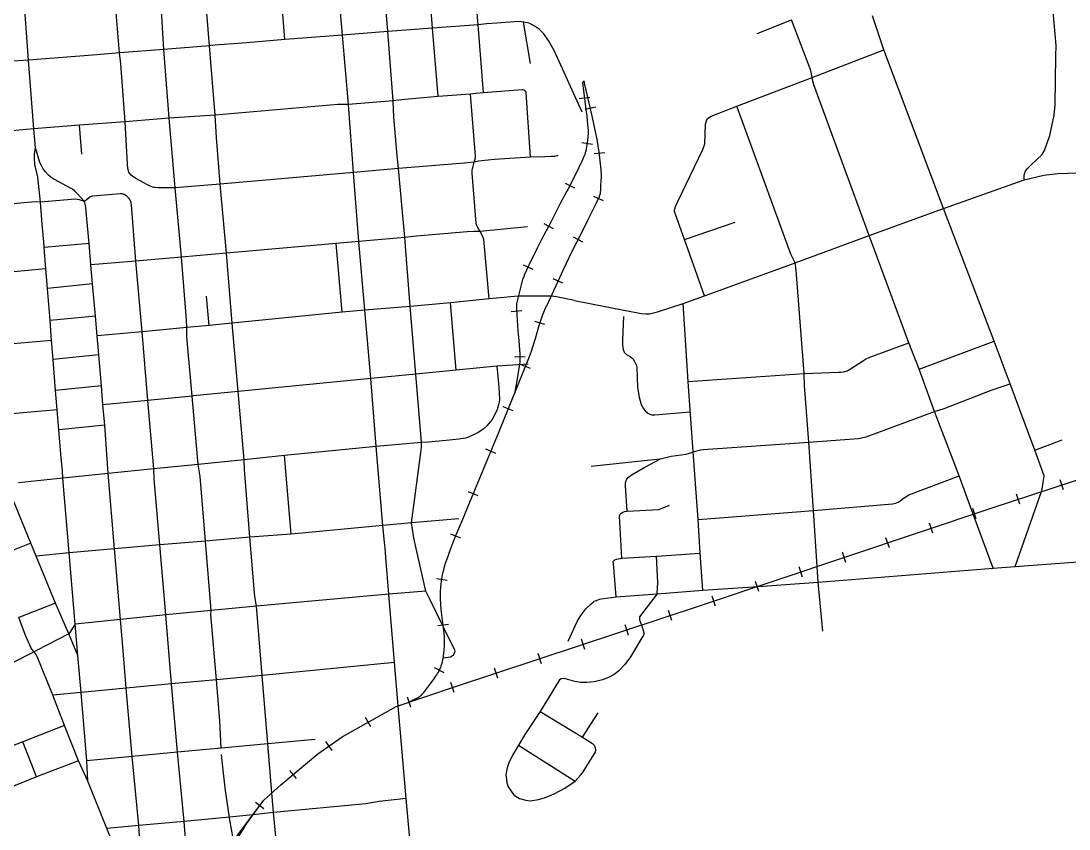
# Model space of a CAD drawing. Extents: x 705356 to 744726, y 4888607 to 4948520.
# Drawn here: x 713061 to 715151, y 4908087 to 4909699 of the extents above; entities that cross this region are included whole.
import ezdxf

# ---------------------------------------------------------------- set-up
doc = ezdxf.new("R2010")
doc.units = 0
for name, color, linetype in [('Arterials', 7, 'Continuous'), ('Collectors', 7, 'Continuous'), ('Locals', 7, 'Continuous'), ('railway', 7, 'Continuous'), ('ROW wout link', 7, 'Continuous')]:
    doc.layers.add(name, color=color, linetype=linetype)

msp = doc.modelspace()

# ---------------------------------------------------------------- linework, layer by layer
at = {"layer": 'Arterials'}
for p, q in [((713803.5, 4909539.6), (713714, 4909532.5)), ((713356.9, 4909505), (713269.1, 4909498.1)), ((713448.4, 4909511.2), (713356.9, 4909505)), ((713087, 4909483.6), (712998, 4909475.9)), ((713178.1, 4909490.8), (713087, 4909483.6)), ((713269.1, 4909498.1), (713178.1, 4909490.8)), ((713837.4, 4909129.6), (713826.3, 4909266.8)), ((713917.5, 4909137), (713837.4, 4909129.6)), ((713994.7, 4909144.4), (713917.5, 4909137)), ((713701.4, 4909117.9), (713482.5, 4909096.1)), ((713746.8, 4909122.4), (713701.4, 4909117.9)), ((713391.9, 4909087.6), (713302.5, 4909079.2)), ((713436.4, 4909091.8), (713391.9, 4909087.6)), ((713482.5, 4909096.1), (713436.4, 4909091.8)), ((713302.5, 4909079.2), (713212.8, 4909070.7)), ((713122.2, 4909061.8), (713030.4, 4909053.8)), ((713859.9, 4908858.4), (713848.4, 4908994.5)), ((713859.9, 4908858.4), (713769.6, 4908850.4)), ((713769.6, 4908850.4), (713586.8, 4908831.9)), ((713414.3, 4908814.5), (713326, 4908805.5)), ((713505.9, 4908823.7), (713414.3, 4908814.5)), ((713586.8, 4908831.9), (713505.9, 4908823.7)), ((713234.9, 4908796.3), (713144.8, 4908787.2)), ((713326, 4908805.5), (713234.9, 4908796.3)), ((713144.8, 4908787.2), (713056, 4908777.7)), ((715043.9, 4908611), (715168.5, 4908620.3)), ((713794.8, 4908555.7), (713531, 4908531.9)), ((713868.3, 4908561.6), (713794.8, 4908555.7)), ((713440.2, 4908522.8), (713350.2, 4908514.4)), ((713531, 4908531.9), (713440.2, 4908522.8)), ((713259.6, 4908505), (713169.1, 4908495.5)), ((713350.2, 4908514.4), (713259.6, 4908505)), ((713169.1, 4908495.5), (713156.8, 4908476.6))]:
    msp.add_line(p, q, dxfattribs=at)
for points in [[(713702, 4909670.9), (713690.5, 4909808.9)], [(713792.9, 4909677.9), (713781.7, 4909816.3)], [(713437, 4909649.6), (713425.6, 4909788.2)], [(713076.4, 4909620.9), (713065.8, 4909758.4)], [(714781.9, 4909641.2), (714759.1, 4909709)], [(713714, 4909532.5), (713702, 4909670.9)], [(713803.5, 4909539.6), (713792.9, 4909677.9)], [(713448.4, 4909511.2), (713437, 4909649.6)], [(714900.6, 4909324.9), (714781.9, 4909641.2)], [(713087, 4909483.6), (713076.4, 4909620.9)], [(713714, 4909532.5), (713693.3, 4909532.1), (713448.4, 4909511.2)], [(713724, 4909396.5), (713714, 4909532.5)], [(713814.2, 4909404.6), (713811.4, 4909430.2), (713804.9, 4909506.8), (713803.5, 4909539.6)], [(713458.6, 4909373.7), (713451.1, 4909466.5), (713448.4, 4909511.2)], [(713090, 4909446.2), (713087, 4909483.6)], [(713099.8, 4909337.5), (713094.5, 4909387.5), (713092.8, 4909395.8), (713090.8, 4909404.5), (713090.2, 4909407.5), (713089, 4909411.6), (713088.2, 4909427), (713088.2, 4909433.1), (713090, 4909446.2)], [(713187.5, 4909338.8), (713172.8, 4909355.6), (713167.9, 4909360), (713163.8, 4909363.2), (713158.7, 4909366.4), (713137.6, 4909377.7), (713126.7, 4909383.7), (713120.9, 4909387.2), (713116.3, 4909391.2), (713110.1, 4909397.8), (713105.6, 4909404.3), (713101.7, 4909410.5), (713099, 4909416.5), (713090, 4909446.2)], [(713826.3, 4909266.8), (713814.2, 4909404.6)], [(715061.6, 4909381.9), (715101.2, 4909391.1), (715128.6, 4909394.4), (715168.7, 4909396.3), (715311.6, 4909399.3), (715324.3, 4909399.2), (715329.3, 4909398.7)], [(713735, 4909259), (713724, 4909396.5)], [(714900.6, 4909324.9), (715061.6, 4909381.9)], [(713471, 4909235.9), (713458.6, 4909373.7)], [(713107.4, 4909246.9), (713106.5, 4909258.5), (713106.5, 4909258.5), (713103.5, 4909293.5), (713099.8, 4909337.5)], [(713197.1, 4909254.8), (713193.7, 4909290.6), (713190.4, 4909326.2), (713190.3, 4909327.4), (713187.5, 4909338.8)], [(714752.3, 4909271), (714900.6, 4909324.9)], [(715001.6, 4909060.5), (714900.6, 4909324.9)], [(713200.7, 4909212.2), (713197.1, 4909254.8)], [(713746.8, 4909122.4), (713735, 4909259)], [(714604.8, 4909216.4), (714752.3, 4909271)], [(713110.8, 4909204.6), (713107.4, 4909246.9)], [(713482.5, 4909096.1), (713471, 4909235.9)], [(713204, 4909174.3), (713200.7, 4909212.2)], [(714424.1, 4909151), (714604.8, 4909216.4)], [(713113.9, 4909165.3), (713110.8, 4909204.6)], [(713209.4, 4909110.3), (713204, 4909174.3)], [(713119.1, 4909101.3), (713113.9, 4909165.3)], [(714165.2, 4909141.4), (714129.3, 4909148.6), (714118.5, 4909150.3), (714052.8, 4909149.8), (713994.7, 4909144.4)], [(714381.5, 4909135.6), (714424.1, 4909151)], [(713837.4, 4909129.6), (713746.8, 4909122.4)], [(713848.4, 4908994.5), (713837.4, 4909129.6)], [(714165.2, 4909141.4), (714263.2, 4909121.9), (714263.7, 4909121.9), (714298, 4909115.2), (714307.1, 4909114.7), (714314.6, 4909115), (714322.8, 4909116.5), (714330.3, 4909118.7), (714381.5, 4909135.6)], [(713212.8, 4909070.7), (713209.4, 4909110.3)], [(713758.6, 4908985.6), (713746.8, 4909122.4)], [(713122.2, 4909061.8), (713119.1, 4909101.3)], [(713494.2, 4908959.7), (713482.5, 4909096.1)], [(713216.1, 4909032.7), (713212.8, 4909070.7)], [(713125.3, 4909023.6), (713122.2, 4909061.8)], [(715033.5, 4908975.2), (715001.6, 4909060.5)], [(713130.2, 4908962), (713125.3, 4909023.6)], [(713221.4, 4908971.1), (713216.1, 4909032.7)], [(713769.6, 4908850.4), (713758.6, 4908985.6)], [(713133.4, 4908923.6), (713130.2, 4908962)], [(713224.6, 4908933), (713221.4, 4908971.1)], [(713505.9, 4908823.7), (713494.2, 4908959.7)], [(715083.1, 4908842.7), (715033.5, 4908975.2)], [(713136.8, 4908883.5), (713133.4, 4908923.6)], [(713228.1, 4908892.6), (713224.6, 4908933)], [(713144.8, 4908787.2), (713143.7, 4908800.9), (713140.8, 4908834.7), (713136.8, 4908883.5)], [(713234.9, 4908796.3), (713228.1, 4908892.6)], [(713839.9, 4908697.7), (713859, 4908842.7), (713859.9, 4908849.8), (713859.9, 4908858.4)], [(713782.4, 4908692.7), (713769.6, 4908850.4)], [(715043.9, 4908611), (715096, 4908760.2), (715097.6, 4908765), (715101.4, 4908791.9), (715083.1, 4908842.7)], [(713517.5, 4908669.5), (713507.1, 4908804.2), (713505.9, 4908823.7)], [(713247.5, 4908645.9), (713234.9, 4908796.3)], [(713157.2, 4908638), (713144.8, 4908787.2)], [(713794.8, 4908555.7), (713788.8, 4908629), (713787.3, 4908648), (713786.1, 4908658.7), (713782.4, 4908692.7)], [(713868.3, 4908561.6), (713857.1, 4908611.4), (713849.2, 4908646.5), (713844.3, 4908667.9), (713839.9, 4908697.7)], [(713531, 4908531.9), (713527.6, 4908550.7), (713526.3, 4908566.2), (713517.5, 4908669.5)], [(713169.1, 4908495.5), (713157.2, 4908638)], [(713259.6, 4908505), (713247.5, 4908645.9)], [(713806.2, 4908419.1), (713794.8, 4908555.7)], [(713542.1, 4908393.2), (713531, 4908531.9)], [(713270.8, 4908368.2), (713264, 4908450.9), (713261.5, 4908481.8), (713259.6, 4908505)], [(713174.6, 4908433.2), (713169.1, 4908495.5)], [(713156.8, 4908476.6), (713091.9, 4908443.2), (713087.1, 4908440.7)], [(713087.1, 4908440.7), (712988.3, 4908391), (712963.8, 4908379.1), (712937.7, 4908367.4), (712853.7, 4908334)], [(713181.1, 4908359.3), (713174.6, 4908433.2)], [(713813.6, 4908332.8), (713806.2, 4908419.1)], [(713553.7, 4908257.1), (713542.1, 4908393.2)], [(713192.2, 4908223.1), (713181.1, 4908359.3)], [(713283.1, 4908231.5), (713270.8, 4908368.2)], [(713829.5, 4908148.3), (713813.6, 4908332.8)], [(713564.8, 4908119.8), (713561.6, 4908159.2), (713553.7, 4908257.1)], [(713295.8, 4908094.2), (713283.1, 4908231.5)], [(713194.2, 4908182.6), (713192.2, 4908223.1)], [(713232.3, 4908087.9), (713194.2, 4908182.6)], [(713841.9, 4908008.8), (713829.5, 4908148.3)], [(713578.1, 4907983.1), (713564.8, 4908119.8)], [(713285.7, 4907955.9), (713265.3, 4908007.1), (713262.5, 4908014.2), (713250.1, 4908044.4), (713232.3, 4908087.9)], [(713309.1, 4907958.3), (713303.9, 4908000.5), (713297.6, 4908073.7), (713295.8, 4908094.2)]]:
    msp.add_lwpolyline(points, dxfattribs=at)
at = {"layer": 'Collectors'}
for p, q in [((713368.6, 4909366.4), (713356.9, 4909505)), ((713129.9, 4908537.9), (713091.7, 4908631.6)), ((714651.1, 4908579.4), (715000, 4908607.6)), ((715000, 4908607.6), (715043.9, 4908611))]:
    msp.add_line(p, q, dxfattribs=at)
for points in [[(714638.9, 4909586.4), (714781.9, 4909641.2)], [(714752.3, 4909271), (714642, 4909571.5), (714640, 4909578.7), (714638.9, 4909586.4)], [(713381.1, 4909228), (713368.6, 4909366.4)], [(714831.9, 4909057), (714752.3, 4909271)], [(713391.9, 4909087.6), (713391.5, 4909103.1), (713381.1, 4909228)], [(714391.8, 4908979.7), (714381.5, 4909135.6)], [(713402.6, 4908950.7), (713392, 4909069.1), (713391.7, 4909072.9), (713391.9, 4909087.6)], [(714852.1, 4909004.4), (714831.9, 4909057)], [(714882.7, 4908920.2), (714852.1, 4909004.4)], [(714401.4, 4908839.2), (714391.7, 4908979.7)], [(713414.3, 4908814.5), (713402.6, 4908950.7)], [(714932.1, 4908791.4), (714882.7, 4908920.2)], [(714411.5, 4908704.8), (714401.4, 4908839.2)], [(713429, 4908661.3), (713418.4, 4908790.2), (713414.3, 4908814.5)], [(713081, 4908657.6), (713039.1, 4908759.9), (713033, 4908778.3)], [(715000, 4908607.6), (714960.2, 4908715.4), (714932.1, 4908791.4)], [(714415.4, 4908637.7), (714411.5, 4908704.8)], [(713091.7, 4908631.6), (713081, 4908657.6)], [(713440.2, 4908522.8), (713429, 4908661.3)], [(714420.9, 4908563.6), (714415.4, 4908637.7)], [(714420.9, 4908563.6), (714530.4, 4908571.1)], [(714530.4, 4908571.1), (714651.1, 4908579.4)], [(713156.8, 4908476.6), (713129.9, 4908537.9)], [(713174.6, 4908433.2), (713156.8, 4908476.6)]]:
    msp.add_lwpolyline(points, dxfattribs=at)
at = {"layer": 'Locals'}
for p, q in [((713881.7, 4909684.4), (713870.8, 4909823.1)), ((713587.4, 4909661.8), (713576.7, 4909799.8)), ((713972.7, 4909691.2), (713881.7, 4909684.4)), ((713983.2, 4909555.8), (713972.7, 4909691.2)), ((713702, 4909670.9), (713587.4, 4909661.8)), ((713792.9, 4909677.9), (713702, 4909670.9)), ((713881.7, 4909684.4), (713792.9, 4909677.9)), ((713892.9, 4909548.2), (713881.7, 4909684.4)), ((713437, 4909649.6), (713346.2, 4909642.2)), ((713346.2, 4909642.2), (713257.7, 4909635.5)), ((713076.4, 4909620.9), (712986.1, 4909614.5)), ((713957.6, 4909552.7), (713892.9, 4909548.2)), ((713182.3, 4909433.2), (713178.1, 4909490.8)), ((713814.2, 4909404.6), (713724, 4909396.5)), ((713724, 4909396.5), (713458.6, 4909373.7)), ((713458.6, 4909373.7), (713368.6, 4909366.4)), ((714071.1, 4909288.2), (713976.8, 4909278.7)), ((713197.1, 4909254.8), (713107.4, 4909246.9)), ((713689.9, 4909255.1), (713471, 4909235.9)), ((713735, 4909259), (713689.9, 4909255.1)), ((713826.3, 4909266.8), (713735, 4909259)), ((713471, 4909235.9), (713381.1, 4909228)), ((713290.4, 4909220.1), (713200.7, 4909212.2)), ((713381.1, 4909228), (713290.4, 4909220.1)), ((713110.8, 4909204.6), (713017.5, 4909196.1)), ((713204, 4909174.3), (713113.9, 4909165.3)), ((713209.4, 4909110.3), (713119.1, 4909101.3)), ((713216.1, 4909032.7), (713125.3, 4909023.6)), ((714072.7, 4909014.5), (714009.9, 4909010.3)), ((713758.6, 4908985.6), (713494.2, 4908959.7)), ((713848.4, 4908994.5), (713758.6, 4908985.6)), ((713221.4, 4908971.1), (713130.2, 4908962)), ((713314.3, 4908941.9), (713224.6, 4908933)), ((713402.6, 4908950.7), (713314.3, 4908941.9)), ((713133.4, 4908923.6), (713043.1, 4908915.4)), ((713228.1, 4908892.6), (713136.8, 4908883.5)), ((714641.8, 4908722.7), (714632.5, 4908858.9)), ((713600.2, 4908675.3), (713586.8, 4908831.9)), ((713782.4, 4908692.7), (713600.2, 4908675.3)), ((713839.9, 4908697.7), (713782.4, 4908692.7)), ((713934.6, 4908706), (713839.9, 4908697.7)), ((713517.5, 4908669.5), (713429, 4908661.3)), ((713600.2, 4908675.3), (713517.5, 4908669.5)), ((713081, 4908657.6), (713003.2, 4908626.4)), ((713337.9, 4908653.8), (713247.5, 4908645.9)), ((713429, 4908661.3), (713337.9, 4908653.8)), ((713247.5, 4908645.9), (713157.2, 4908638)), ((714329.6, 4908556.3), (714420.9, 4908563.6)), ((714660.3, 4908481.5), (714651.1, 4908579.4)), ((714248.3, 4908550), (714329.6, 4908556.3)), ((713129.9, 4908537.9), (713056.5, 4908509.2)), ((713806.2, 4908419.1), (713542.1, 4908393.2)), ((713361.5, 4908376.6), (713270.8, 4908368.2)), ((713450.7, 4908384.4), (713361.5, 4908376.6)), ((713542.1, 4908393.2), (713450.7, 4908384.4)), ((713148.1, 4908293.6), (713124.5, 4908353.9)), ((713270.8, 4908368.2), (713181.1, 4908359.3)), ((714096.2, 4908321.3), (714180.7, 4908270.1)), ((713148.1, 4908293.6), (713064.7, 4908260.8)), ((713092.2, 4908191), (713064.7, 4908260.8)), ((713553.7, 4908257.1), (713460.3, 4908248.5)), ((713647.5, 4908265.4), (713553.7, 4908257.1)), ((713283.1, 4908231.5), (713192.2, 4908223.1)), ((713460.3, 4908248.5), (713373.1, 4908240.2)), ((713176.1, 4908223.4), (713092.2, 4908191)), ((713092.2, 4908191), (712943.8, 4908132.8)), ((713295.8, 4908094.2), (713232.3, 4908087.9)), ((713386.3, 4908102), (713295.8, 4908094.2))]:
    msp.add_line(p, q, dxfattribs=at)
for points in [[(715061.6, 4909381.9), (715061.7, 4909391.3), (715063.4, 4909398.1), (715067.5, 4909404.1), (715074.9, 4909411.3), (715097.5, 4909432.8), (715102.6, 4909440.3), (715113.2, 4909470.2), (715121.3, 4909511), (715123.3, 4909531.8), (715124.9, 4909628.5), (715125.6, 4909649.9), (715119.4, 4909717.6), (715126.4, 4909748), (715139.3, 4909785.4), (715147.5, 4909822.8), (715176.7, 4909916.4)], [(713972.7, 4909691.2), (713962.7, 4909807.3), (713961.5, 4909813.1), (713958.5, 4909818.4), (713956, 4909821.6), (713955.2, 4909822.4)], [(713346.2, 4909642.2), (713341.3, 4909719.1), (713337.4, 4909780.1)], [(713257.7, 4909635.5), (713250.4, 4909723), (713246.1, 4909772.8)], [(714180, 4909517.2), (714124.3, 4909640.1), (714114, 4909658.8), (714104, 4909673.2), (714094.6, 4909682.3), (714086.4, 4909688), (714074.3, 4909694.3), (714063.8, 4909696.7), (714053.7, 4909697.6), (714010.1, 4909694.9), (713989.6, 4909693.2), (713972.7, 4909691.2)], [(714529.5, 4909674.2), (714597.8, 4909701.5)], [(714638.9, 4909586.4), (714636.6, 4909600.4), (714597.8, 4909701.5)], [(713587.4, 4909661.8), (713511.8, 4909655.3), (713439.3, 4909649.8), (713437, 4909649.6)], [(713257.7, 4909635.5), (713212.3, 4909631.3), (713076.4, 4909620.9)], [(713269.1, 4909498.1), (713260.2, 4909613.7), (713257.7, 4909635.5)], [(713356.9, 4909505), (713346.2, 4909642.2)], [(714488.5, 4909528.9), (714638.9, 4909586.4)], [(713892.9, 4909548.2), (713826.8, 4909542.5), (713814.9, 4909541.3), (713803.5, 4909539.6)], [(713983.2, 4909555.8), (713968.2, 4909554.5), (713963, 4909553.8), (713957.6, 4909552.7)], [(713965, 4909417.6), (713967.4, 4909426), (713967.5, 4909429.5), (713957.6, 4909552.7)], [(714066.2, 4909559.8), (714064.5, 4909560.7), (714062.2, 4909561.5), (714060.5, 4909561.7), (713983.2, 4909555.8)], [(714077.5, 4909427.5), (714068.6, 4909556.1), (714068.3, 4909557.1), (714067.7, 4909558.1), (714066.3, 4909559.7), (714066.2, 4909559.8)], [(714431.3, 4909505.1), (714432.1, 4909506), (714437.2, 4909509), (714488.5, 4909528.9)], [(714604.8, 4909216.4), (714596.7, 4909233.6), (714488.5, 4909528.9)], [(714384.1, 4909263.3), (714364.7, 4909318.6), (714364.4, 4909320.8), (714365, 4909324.2), (714366.3, 4909328.8), (714371.1, 4909339.1), (714420.9, 4909442.4), (714424.7, 4909454), (714426.5, 4909492.8), (714427.6, 4909497.7), (714429.7, 4909503.5), (714431.3, 4909505.1)], [(713312.1, 4909372.8), (713291.3, 4909384.1), (713283.9, 4909388.6), (713280.6, 4909391.5), (713277.6, 4909395.3), (713276.3, 4909397.7), (713275.4, 4909400.2), (713274.4, 4909404.4), (713273.6, 4909413.2), (713269.1, 4909498.1)], [(714077.5, 4909427.5), (714005.1, 4909422.7), (713986.2, 4909420.9), (713974.4, 4909419.3), (713965, 4909417.6)], [(714131.8, 4909430.3), (714124.8, 4909428.8), (714118.9, 4909428.3), (714105.9, 4909427.8), (714077.5, 4909427.5)], [(713965, 4909417.6), (713945.3, 4909415.3), (713814.2, 4909404.6)], [(713976.8, 4909278.7), (713972, 4909286.7), (713969.8, 4909292.1), (713968.9, 4909295.5), (713960.8, 4909395.2), (713961.1, 4909400.5), (713961.9, 4909406.4), (713965, 4909417.6)], [(713368.6, 4909366.4), (713334.3, 4909365.9), (713328.6, 4909366.5), (713326.1, 4909366.9), (713323.5, 4909367.6), (713320.5, 4909368.5), (713317.4, 4909370), (713312.1, 4909372.8)], [(713099.8, 4909337.5), (713089.6, 4909338.1), (713007.6, 4909330.7)], [(713187.5, 4909338.8), (713177.7, 4909342.2), (713173.3, 4909343), (713169.4, 4909343.3), (713099.8, 4909337.5)], [(713271, 4909350.5), (713270.4, 4909351.1), (713266.6, 4909352.9), (713263, 4909353.9), (713259.4, 4909354), (713204, 4909349.6), (713201.8, 4909349), (713200.1, 4909348.3), (713198.6, 4909347.4), (713187.5, 4909338.8)], [(713290.4, 4909220.1), (713281.5, 4909332.4), (713280.6, 4909336.3), (713279.2, 4909339.9), (713278.1, 4909342.6), (713276.7, 4909345), (713273.5, 4909348.3), (713271, 4909350.5)], [(714384.1, 4909263.3), (714485.4, 4909297.8)], [(713976.8, 4909278.7), (713964.1, 4909278.9), (713950.9, 4909278.3), (713849.7, 4909269.5), (713826.3, 4909266.8)], [(713994.7, 4909144.4), (713984, 4909263.2), (713982.9, 4909267.1), (713981, 4909271.6), (713976.8, 4909278.7)], [(713701.4, 4909117.9), (713689.9, 4909255.1)], [(714424.1, 4909151), (714384.1, 4909263.3)], [(713302.5, 4909079.2), (713290.4, 4909220.1)], [(714623.1, 4908996.1), (714607.2, 4909202.1), (714604.8, 4909216.4)], [(713436.4, 4909091.8), (713431.1, 4909149.9)], [(713928.8, 4909002.4), (713917.5, 4909137)], [(713314.3, 4908941.9), (713302.5, 4909079.2)], [(714623.1, 4908996.1), (714691.2, 4908998.2), (714696.1, 4908998.4), (714701.5, 4908999.4), (714708.7, 4909001.2), (714715.3, 4909004.8), (714739.4, 4909020.4), (714745.5, 4909024.4), (714753.7, 4909028.2), (714831.9, 4909057)], [(714852.1, 4909004.4), (715001.6, 4909060.5)], [(713928.8, 4909002.4), (713848.4, 4908994.5)], [(714009.9, 4909010.3), (714013.5, 4908975.9), (714015, 4908957.4), (714015.4, 4908943.7), (714014.9, 4908938.5), (714013.6, 4908933.2), (714010.7, 4908923.7), (714006.8, 4908915.2), (714000.7, 4908904.3), (713997.6, 4908900), (713990, 4908891.2), (713982.6, 4908884.6), (713978.2, 4908881.2), (713973.1, 4908878), (713963.8, 4908873.3), (713953.5, 4908869), (713947.8, 4908867), (713942.9, 4908866.1), (713934.1, 4908864.9), (713908.7, 4908862.4), (713873.6, 4908858.6), (713859.9, 4908858.4)], [(714009.9, 4909010.3), (713928.8, 4909002.4)], [(714391.8, 4908979.7), (714623.1, 4908996.1)], [(714632.5, 4908858.9), (714623.8, 4908971.8), (714623.1, 4908996.1)], [(713494.2, 4908959.7), (713405, 4908951), (713402.6, 4908950.7)], [(714882.7, 4908920.2), (714902, 4908926.2), (714998.1, 4908963), (715033.5, 4908975.2)], [(713326, 4908805.5), (713314.3, 4908941.9)], [(714632.5, 4908858.9), (714731, 4908866.3), (714746.4, 4908869.4), (714882.7, 4908920.2)], [(714401.4, 4908839.2), (714417.2, 4908843.6), (714421.5, 4908844), (714632.5, 4908858.9)], [(715083.1, 4908842.7), (715137.6, 4908863.6)], [(714270.1, 4908721.3), (714266.9, 4908771.8), (714266.8, 4908778), (714267.9, 4908782.2), (714269.3, 4908785.1), (714272.8, 4908788.9), (714279.8, 4908794.1), (714305.3, 4908809.2), (714336.6, 4908825.6), (714357.6, 4908830.7), (714387.4, 4908834.9), (714400.7, 4908838.9), (714401.7, 4908839.4)], [(713337.9, 4908653.8), (713327, 4908785.9), (713326, 4908805.5)], [(714641.8, 4908722.7), (714799, 4908735.7), (714806, 4908737), (714811.9, 4908739.8), (714822.5, 4908747.8), (714831.8, 4908753.6), (714932.1, 4908791.4)], [(714270.1, 4908721.3), (714333, 4908724.7), (714354.2, 4908733.3)], [(714259.2, 4908627.4), (714254.7, 4908711), (714255.1, 4908713), (714256.3, 4908715.2), (714257.5, 4908716.7), (714259.7, 4908718.3), (714264.8, 4908720.5), (714270.1, 4908721.3)], [(714411.5, 4908704.8), (714641.8, 4908722.7)], [(714651.1, 4908579.4), (714649.1, 4908610.9), (714641.8, 4908722.7)], [(713350.2, 4908514.4), (713337.9, 4908653.8)], [(713157.2, 4908638), (713091.7, 4908631.6)], [(714248.3, 4908550), (714242.6, 4908616.9), (714242.4, 4908620.6), (714245.4, 4908624.4), (714248.5, 4908625.6), (714259.2, 4908627.4)], [(714259.2, 4908627.4), (714328.2, 4908631.7)], [(714328.2, 4908631.7), (714415.4, 4908637.7)], [(714329.6, 4908556.3), (714331.2, 4908579.2), (714328.2, 4908631.7)], [(713925.4, 4908445.3), (713903.6, 4908489.7), (713876.3, 4908545.3), (713868.3, 4908561.6)], [(714329.6, 4908556.3), (714294.7, 4908510.7), (714294.4, 4908507.3), (714294.8, 4908504.1), (714298.4, 4908493.9), (714303.5, 4908479.1), (714303.4, 4908475.4), (714276.9, 4908430.9), (714265.1, 4908415), (714252.6, 4908401.8), (714243.8, 4908395.2), (714232.8, 4908389.4), (714221, 4908384.7), (714204.5, 4908380.6), (714189.6, 4908379.3), (714177.9, 4908379.5), (714165.6, 4908381.4), (714147.2, 4908386.7), (714142.5, 4908387.2), (714138.2, 4908386.8), (714134.9, 4908384.5), (714096.2, 4908321.3)], [(714202.3, 4908539.9), (714204.3, 4908541.5), (714209, 4908543.2), (714214.8, 4908545.3), (714218.3, 4908546.3), (714248.3, 4908550)], [(713450.7, 4908384.4), (713439.4, 4908514.9), (713440.2, 4908522.8)], [(714152.2, 4908461.9), (714171.1, 4908502.7), (714177.3, 4908513.3), (714187.6, 4908526.5), (714197.4, 4908535.9), (714202.3, 4908539.9)], [(713087.1, 4908440.7), (713082.5, 4908446.1), (713080.7, 4908449.2), (713069.6, 4908475.1), (713056.5, 4908509.2)], [(713361.5, 4908376.6), (713350.2, 4908514.4)], [(713124.5, 4908353.9), (713093.1, 4908431.2), (713091.1, 4908435.2), (713087.1, 4908440.7)], [(713925.4, 4908445.3), (713926.1, 4908441.1), (713925.9, 4908439.7), (713925.3, 4908437.8), (713924.6, 4908436.1), (713923.9, 4908434.8), (713922.8, 4908433.4), (713921.9, 4908432.4), (713919.9, 4908431), (713917.6, 4908430.1), (713902.9, 4908427.7)], [(713373.1, 4908240.2), (713361.5, 4908376.6)], [(713460.3, 4908248.5), (713457.4, 4908303.1), (713450.7, 4908384.4)], [(713181.1, 4908359.3), (713124.5, 4908353.9)], [(714096.2, 4908321.3), (714065.9, 4908276), (714053.6, 4908254.1)], [(714180.7, 4908270.1), (714212.1, 4908319.2)], [(713176.1, 4908223.4), (713148.1, 4908293.6)], [(714180.7, 4908270.1), (714200.6, 4908257.4), (714204.3, 4908254.2), (714206.5, 4908249.4), (714206.6, 4908249.1)], [(713064.7, 4908260.8), (712990.6, 4908232.6), (712910.3, 4908200.8)], [(714053.6, 4908254.1), (714042.6, 4908236.7), (714034.6, 4908221), (714030.9, 4908208.9), (714028.3, 4908195.2), (714029.3, 4908186.9), (714030.1, 4908179.1), (714032.9, 4908171.5), (714037, 4908164.4), (714043.5, 4908156.1), (714048.6, 4908151.9), (714055, 4908148.1), (714068, 4908144.7), (714076.6, 4908143.3), (714093, 4908145.7), (714105, 4908149.1), (714113.3, 4908152.6), (714124.4, 4908157.1), (714146, 4908168.4), (714166.1, 4908182.3)], [(714053.6, 4908254.1), (714166.1, 4908182.3)], [(714166.1, 4908182.3), (714177.2, 4908194.6), (714181.2, 4908199.1), (714204.5, 4908236.6), (714206.8, 4908240.4), (714207.5, 4908245.2), (714206.6, 4908249.1)], [(713373.1, 4908240.2), (713283.1, 4908231.5)], [(713386.3, 4908102), (713373.1, 4908240.2)], [(713194.2, 4908182.6), (713176.1, 4908223.4)], [(713829.5, 4908148.3), (713775.6, 4908141.7), (713748.7, 4908137.7), (713564.8, 4908119.8)], [(713564.8, 4908119.8), (713523.6, 4908115.7), (713476.7, 4908111), (713386.3, 4908102)], [(713397.2, 4907966), (713386.3, 4908102)]]:
    msp.add_lwpolyline(points, dxfattribs=at)
at = {"layer": 'railway'}
for p, q in [((714174.1, 4909544.5), (714195.3, 4909547.2)), ((714207.3, 4909527.1), (714186.5, 4909522.2)), ((714179.6, 4909456.6), (714200.7, 4909453.2)), ((714225.3, 4909436.2), (714204.1, 4909433.8)), ((714146.1, 4909375.6), (714165.1, 4909366)), ((714222.6, 4909339.9), (714203.3, 4909349.1)), ((714103.8, 4909294.7), (714122.7, 4909284.8)), ((714181.7, 4909257.8), (714162.7, 4909267.4)), ((714062.4, 4909212.7), (714081.7, 4909203.6)), ((714141.9, 4909176), (714122.5, 4909184.8)), ((714038.7, 4909119.7), (714059.9, 4909121.2)), ((714106, 4909093.3), (714085.7, 4909099.8)), ((714045.4, 4909029), (714066.8, 4909029.5)), ((714077.2, 4909005.8), (714057.4, 4909013.8)), ((714042.7, 4908921.1), (714022.9, 4908929.1)), ((714008, 4908836.4), (713988.3, 4908844.6)), ((715139.9, 4908763.4), (715133.3, 4908783.6)), ((713973.1, 4908751.9), (713953.4, 4908760)), ((715053, 4908734.9), (715046.4, 4908755.2)), ((714966.3, 4908706.2), (714959.5, 4908726.4)), ((714879.6, 4908677.1), (714872.8, 4908697.3)), ((713938.1, 4908667.6), (713918.3, 4908675.5)), ((714792.9, 4908648), (714786.1, 4908668.2)), ((714706.2, 4908618.9), (714699.4, 4908639.1)), ((714619.6, 4908589.8), (714612.8, 4908610)), ((713910.7, 4908583.1), (713889.6, 4908586.3)), ((714532.9, 4908560.7), (714526.1, 4908580.9)), ((714446.2, 4908531.6), (714439.4, 4908551.8)), ((714359.3, 4908502.8), (714352.7, 4908523)), ((713913.7, 4908495.1), (713892.5, 4908492.3)), ((714272.5, 4908474.1), (714265.8, 4908494.3)), ((714185.7, 4908445.4), (714179, 4908465.7)), ((714098.9, 4908416.7), (714092.2, 4908437)), ((713905, 4908399), (713885.9, 4908408.5)), ((714012, 4908388), (714005.4, 4908408.3)), ((713925.3, 4908359.3), (713918.5, 4908379.5)), ((713838.7, 4908330), (713831.9, 4908350.2)), ((713758.6, 4908290.8), (713748.2, 4908309.4)), ((713681.5, 4908244), (713669.2, 4908261.4)), ((713610.7, 4908187.6), (713597, 4908204)), ((713545.6, 4908127.3), (713528.5, 4908140.1))]:
    msp.add_line(p, q, dxfattribs=at)
for points in [[(713459.3, 4908029.3), (713544.6, 4908143.8), (713579.4, 4908175.4), (713653.3, 4908237.3), (713701.7, 4908271.2), (713809.6, 4908331.4), (713927.6, 4908371.4), (714420.3, 4908534.1), (714997.7, 4908728), (715789, 4908987.2), (718186.7, 4909740.6)], [(713833.5, 4908339.5), (713843.4, 4908344.6), (713853.4, 4908349.7), (713855.1, 4908350.7), (713856.6, 4908351.7), (713858, 4908352.7), (713859.2, 4908353.8), (713861.4, 4908355.8), (713863.2, 4908357.8), (713864.7, 4908359.6), (713874.6, 4908372.9), (713879.2, 4908378.8), (713882.5, 4908383.3), (713885, 4908386.7), (713888.5, 4908391.9), (713890.3, 4908394.6), (713892, 4908397.3), (713893.6, 4908400.1), (713894.9, 4908402.6), (713896, 4908404.8), (713896.9, 4908406.8), (713898.3, 4908410.3), (713899.3, 4908412.9), (713899.9, 4908414.9), (713900.8, 4908418), (713901.6, 4908421.1), (713902.8, 4908427.2), (713903.7, 4908432.6), (713904.4, 4908437.2), (713905.2, 4908445.4), (713905.6, 4908451.6), (713905.7, 4908456.2), (713905.7, 4908463.1), (713905.4, 4908470), (713904.8, 4908478.3), (713903.2, 4908492.8), (713900.4, 4908514.5), (713899.2, 4908525.3), (713898.4, 4908536.2), (713898, 4908544.7), (713897.8, 4908551.1), (713897.8, 4908555.9), (713897.9, 4908563.1), (713898.1, 4908566.7), (713898.4, 4908570.3), (713899, 4908576.3), (713899.6, 4908581.5), (713900.3, 4908586), (713901.7, 4908593.9), (713903, 4908599.8), (713904.1, 4908604.2), (713905.9, 4908610.7), (713908, 4908617.2), (713912.9, 4908631.2), (713916.6, 4908641.7), (713922.4, 4908657.2), (713928.6, 4908672.5), (713940.8, 4908701.8), (713953, 4908731.1), (714014.6, 4908880.3), (714075.5, 4909029.9), (714079.3, 4909040.1), (714082.2, 4909049.2), (714086.9, 4909065.3), (714093.6, 4909089.6), (714097.5, 4909101.6), (714099.6, 4909107.5), (714102, 4909113.3), (714109.4, 4909130.6), (714109.5, 4909130.6), (714142.8, 4909203.5), (714159.9, 4909238.3), (714169.7, 4909257.7), (714179.5, 4909277.1), (714192.1, 4909302.8), (714204.8, 4909328.4), (714206.7, 4909332.1), (714209.6, 4909337.7), (714212.4, 4909343.4), (714213.3, 4909345.2), (714214, 4909346.8), (714214.5, 4909348.2), (714215, 4909349.4), (714215.7, 4909351.6), (714216.2, 4909353.3), (714216.5, 4909354.6), (714216.9, 4909356.5), (714217.1, 4909358.4), (714217.4, 4909361.1), (714217.5, 4909363.2), (714217.7, 4909366.2), (714217.8, 4909369.3), (714218.4, 4909381.2), (714218.6, 4909387.1), (714218.6, 4909390.1), (714218.5, 4909393.1), (714217.6, 4909408.6), (714214.4, 4909437.5), (714210.3, 4909462.7), (714201.1, 4909506.5), (714185.7, 4909572.2)], [(714185.7, 4909572.2), (714184.2, 4909579.3), (714184, 4909579.3), (714180.8, 4909576.4), (714187.7, 4909522.2), (714187.7, 4909522.2), (714189.3, 4909508.9), (714190.3, 4909500.5), (714191.1, 4909492.1), (714191.5, 4909486.5), (714191.9, 4909479), (714192, 4909476.6), (714192, 4909474.1), (714191.8, 4909469.1), (714191.5, 4909465.8), (714191.2, 4909462.5), (714191.2, 4909462.5), (714191.1, 4909461.4), (714190.3, 4909455.5), (714189, 4909447.6), (714188.5, 4909444.8), (714187.9, 4909442), (714187.5, 4909440.1), (714186.9, 4909437.7), (714186.5, 4909436.3), (714186, 4909434.7), (714185.3, 4909432.9), (714183.7, 4909428.9), (714182.1, 4909425), (714178.7, 4909417.2), (714176.3, 4909412), (714173.2, 4909405.7), (714173.2, 4909405.7), (714173, 4909405.2), (714154.7, 4909369.1), (714146, 4909352.3), (714146, 4909352.3), (714136, 4909333.3), (714118.1, 4909299.1), (714118.1, 4909299.1), (714098.6, 4909261.7), (714090.6, 4909245.8), (714090.6, 4909245.8), (714074.5, 4909213.4), (714071.9, 4909207.8), (714069.4, 4909202.2), (714064.9, 4909191.6), (714064.5, 4909190.8), (714061.4, 4909183.2), (714049.2, 4909135.6), (714049.2, 4909135.6), (714049, 4909125.9), (714049.1, 4909123.7), (714050.6, 4909102.3), (714052.2, 4909080.9), (714052.7, 4909074.1), (714052.7, 4909074.1), (714053.7, 4909061.7), (714055.2, 4909042.4), (714055.7, 4909036), (714056.1, 4909029.7), (714056.2, 4909025.4), (714056.2, 4909023), (714056, 4909020.2), (714055.7, 4909017.1), (714055.5, 4909015.4), (714055.3, 4909014.3), (714050.3, 4908985.3), (714045.1, 4908955.2)], [(714179.5, 4909277.1), (714192.1, 4909302.8), (714204.8, 4909328.4), (714206.7, 4909332.1), (714209.6, 4909337.7), (714212.4, 4909343.4), (714213.3, 4909345.2), (714214, 4909346.8), (714214.5, 4909348.2), (714215, 4909349.4), (714215.7, 4909351.6), (714216.2, 4909353.3), (714216.5, 4909354.6), (714216.9, 4909356.5), (714217.1, 4909358.4), (714217.4, 4909361.1), (714217.5, 4909363.2), (714217.7, 4909366.2), (714217.8, 4909369.3), (714218.4, 4909381.2), (714218.6, 4909387.1), (714218.6, 4909390.1), (714218.5, 4909393.1), (714217.6, 4909408.6), (714214.4, 4909437.5), (714210.3, 4909462.7), (714201.1, 4909506.5), (714185.7, 4909572.2), (714184.2, 4909579.3)], [(714184, 4909579.3), (714180.8, 4909576.4), (714187.7, 4909522.2)], [(714187.7, 4909522.2), (714189.3, 4909508.9), (714190.3, 4909500.5), (714191.1, 4909492.1), (714191.5, 4909486.5), (714191.9, 4909479), (714192, 4909476.6), (714192, 4909474.1), (714191.8, 4909469.1), (714191.5, 4909465.8), (714191.2, 4909462.5)], [(714191.2, 4909462.5), (714191.1, 4909461.4), (714190.3, 4909455.5), (714189, 4909447.6), (714188.5, 4909444.8), (714187.9, 4909442), (714187.5, 4909440.1), (714186.9, 4909437.7), (714186.5, 4909436.3), (714186, 4909434.7), (714185.3, 4909432.9), (714183.7, 4909428.9), (714182.1, 4909425), (714178.7, 4909417.2), (714176.3, 4909412), (714173.2, 4909405.7)], [(714173.2, 4909405.7), (714173, 4909405.2), (714154.7, 4909369.1), (714146, 4909352.3)], [(714146, 4909352.3), (714136, 4909333.3), (714118.1, 4909299.1)], [(714118.1, 4909299.1), (714098.6, 4909261.7), (714090.6, 4909245.8)], [(714109.5, 4909130.6), (714142.8, 4909203.5), (714159.9, 4909238.3), (714169.7, 4909257.7), (714179.5, 4909277.1)], [(714090.6, 4909245.8), (714074.5, 4909213.4), (714071.9, 4909207.8), (714069.4, 4909202.2), (714064.9, 4909191.6), (714064.5, 4909190.8), (714061.4, 4909183.2), (714049.2, 4909135.6)], [(713833.5, 4908339.5), (713843.4, 4908344.6), (713853.4, 4908349.7), (713855.1, 4908350.7), (713856.6, 4908351.7), (713858, 4908352.7), (713859.2, 4908353.8), (713861.4, 4908355.8), (713863.2, 4908357.8), (713864.7, 4908359.6), (713874.6, 4908372.9), (713879.2, 4908378.8), (713882.5, 4908383.3), (713885, 4908386.7), (713888.5, 4908391.9), (713890.3, 4908394.6), (713892, 4908397.3), (713893.6, 4908400.1), (713894.9, 4908402.6), (713896, 4908404.8), (713896.9, 4908406.8), (713898.3, 4908410.3), (713899.3, 4908412.9), (713899.9, 4908414.9), (713900.8, 4908418), (713901.6, 4908421.1), (713902.8, 4908427.2), (713903.7, 4908432.6), (713904.4, 4908437.2), (713905.2, 4908445.4), (713905.6, 4908451.6), (713905.7, 4908456.2), (713905.7, 4908463.1), (713905.4, 4908470), (713904.8, 4908478.3), (713903.2, 4908492.8), (713900.4, 4908514.5), (713899.2, 4908525.3), (713898.4, 4908536.2), (713898, 4908544.7), (713897.8, 4908551.1), (713897.8, 4908555.9), (713897.9, 4908563.1), (713898.1, 4908566.7), (713898.4, 4908570.3), (713899, 4908576.3), (713899.6, 4908581.5), (713900.3, 4908586), (713901.7, 4908593.9), (713903, 4908599.8), (713904.1, 4908604.2), (713905.9, 4908610.7), (713908, 4908617.2), (713912.9, 4908631.2), (713916.6, 4908641.7), (713922.4, 4908657.2), (713928.6, 4908672.5), (713940.8, 4908701.8), (713953, 4908731.1), (714014.6, 4908880.3), (714075.5, 4909029.9), (714079.3, 4909040.1), (714082.2, 4909049.2), (714086.9, 4909065.3), (714093.6, 4909089.6), (714097.5, 4909101.6), (714099.6, 4909107.5), (714102, 4909113.3), (714109.4, 4909130.6)], [(714049.2, 4909135.6), (714049, 4909125.9), (714049.1, 4909123.7), (714050.6, 4909102.3), (714052.2, 4909080.9), (714052.7, 4909074.1)], [(714052.7, 4909074.1), (714053.7, 4909061.7), (714055.2, 4909042.4), (714055.7, 4909036), (714056.1, 4909029.7), (714056.2, 4909025.4), (714056.2, 4909023), (714056, 4909020.2), (714055.7, 4909017.1), (714055.5, 4909015.4), (714055.3, 4909014.3)], [(714055.3, 4909014.3), (714050.3, 4908985.3), (714045.1, 4908955.2)], [(712127.5, 4906110.1), (712539.2, 4906767.8), (712835.9, 4907107.3), (712836.2, 4907107.3), (712997.3, 4907291.9), (713315.4, 4907790.9), (713315.5, 4907791), (713341.1, 4907831.3), (713465.3, 4908026.8), (713504.2, 4908086.4), (713510.8, 4908097.6), (713544.6, 4908143.8), (713579.4, 4908175.4), (713653.3, 4908237.3), (713701.7, 4908271.2), (713809.6, 4908331.4), (713927.6, 4908371.4), (714420.3, 4908534.1), (714997.7, 4908728), (715789, 4908987.2)], [(713486.6, 4908053.4), (713478.3, 4908101.2), (713472.7, 4908137), (713468.9, 4908163.9), (713464, 4908204.4), (713461.1, 4908235.7)]]:
    msp.add_lwpolyline(points, dxfattribs=at)
at = {"layer": 'ROW wout link'}
for points in [[(714062.9, 4909696.8), (714076.8, 4909614)], [(714262.7, 4909109.3), (714261.5, 4909079.1), (714260.8, 4909061.1), (714260.9, 4909052), (714261.8, 4909043.4), (714264.1, 4909038.6), (714268.8, 4909033.8), (714275.9, 4909029.5), (714279.4, 4909026.9), (714281.7, 4909024.5), (714284.9, 4909020), (714287.5, 4909014.1), (714288.7, 4909011.5), (714289.4, 4909007.9), (714290.4, 4908967.6), (714294.2, 4908948.6), (714298.2, 4908934.2), (714301.9, 4908926.9), (714305.9, 4908921.1), (714310.9, 4908916.9), (714315.1, 4908914.7), (714319.5, 4908913.5), (714325.3, 4908913.2), (714395.9, 4908919.3)], [(714335, 4908825.2), (714197.9, 4908810.4)]]:
    msp.add_lwpolyline(points, dxfattribs=at)

doc.saveas('drawing.dxf')
